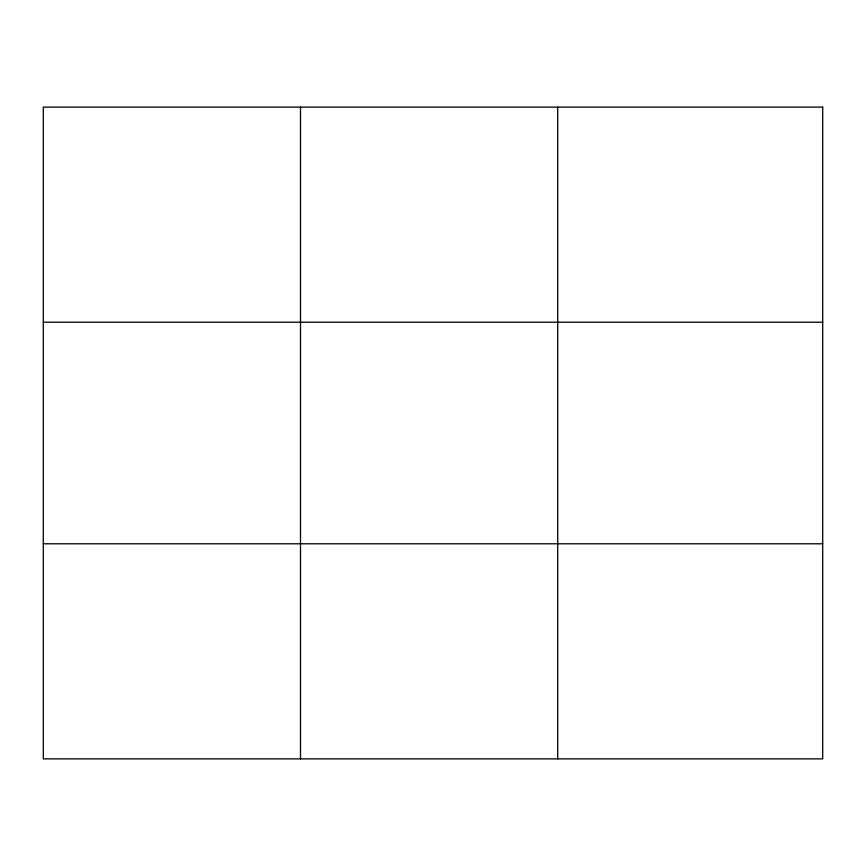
<?xml version="1.0" encoding="UTF-8"?>
<svg xmlns="http://www.w3.org/2000/svg" width="866" height="866" viewBox="0 0 866 866"><rect width="100%" height="100%" fill="white"/><g stroke="black" fill="none" stroke-linecap="round" stroke-linejoin="round"><path stroke-width="1.3" d="M300.502 107.124L300.502 758.876M557.704 107.124L557.704 758.876M43.3 322.206L822.7 322.206M43.3 543.794L822.7 543.794M822.7 107.124L822.7 758.876L43.3 758.876L43.3 107.124L822.7 107.124"/></g></svg>
